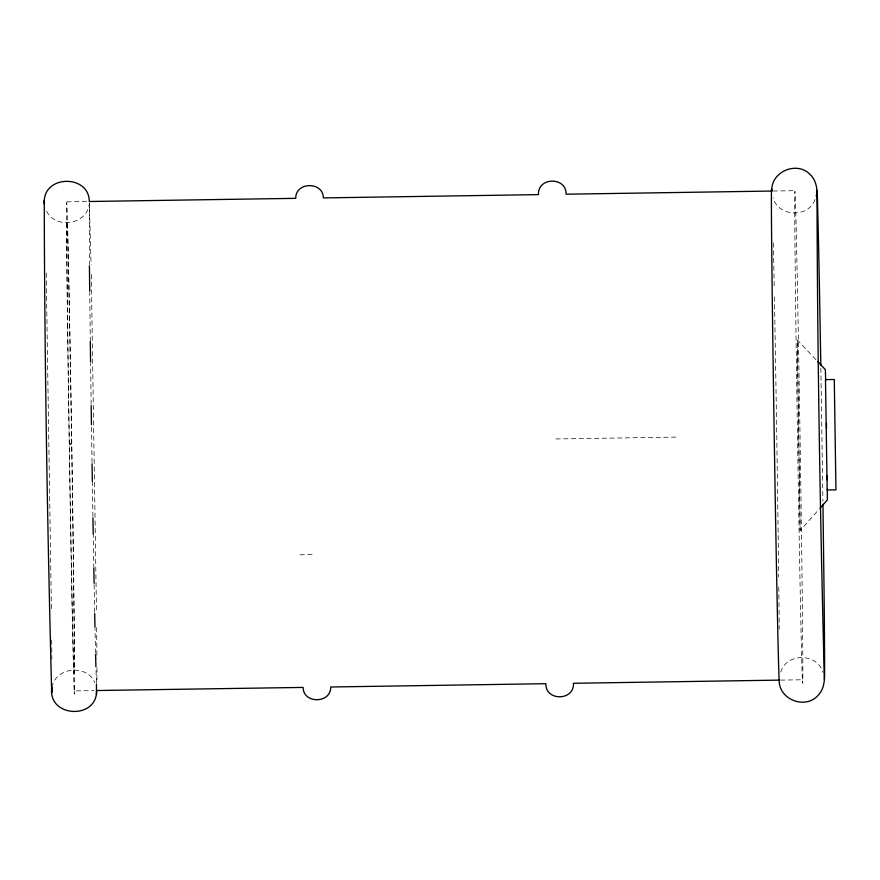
<?xml version="1.0" encoding="UTF-8"?>
<svg xmlns="http://www.w3.org/2000/svg" width="880" height="880" viewBox="0 0 880 880"><rect width="100%" height="100%" fill="white"/><g stroke="black" fill="none" stroke-linecap="round" stroke-linejoin="round"><path stroke-width="0.66" stroke-dasharray="4.4 3.3" d="M46.607 211.31C56.001 229.944 88.198 224.356 89.375 203.038L89.419 264.495M815.98 359.7L797.269 339.922L800.14 530.541L819.159 509.168M800.14 530.541L797.269 339.922M51.92 687.324C55.462 667.007 87.021 663.828 94.875 682.704M815.001 199.496C808.423 218.196 778.404 217.063 773.124 197.956M780.714 672.078C786.467 652.498 817.608 652.861 823.031 672.518M66.814 201.839L87.934 201.52M773.157 191.026L795.014 190.685M555.962 438.944L677.336 437.085M300.003 554.818L313.819 554.598M74.184 690.921A244.86 1.265 89.1 0 0 69.905 334.444A244.86 1.265 89.1 0 0 67.397 313.775A244.86 1.265 89.1 0 0 74.184 690.921L93.984 690.624M780.527 680.108L802.384 679.767A244.86 1.265 89.1 0 0 798.116 323.29A244.86 1.265 89.1 0 0 795.608 302.632A244.86 1.265 89.1 0 0 802.384 679.767M89.375 203.038L91.08 264.792M96.415 682.726L95.953 668.184M95.557 653.268L95.018 628.65M91.289 274.384L96.492 612.788M94.666 612.216L94.138 584.749M46.2 273.163L51.392 608.784M93.83 568.26L93.225 534.171M820.864 368.082L822.91 501.501M92.917 516.505L92.334 481.316M92.037 462.462L91.476 426.03M91.168 404.294L90.596 363.495M90.31 341.616L89.727 292.743M96.657 627.583L96.899 658.383M51.7 640.079L51.843 659.065M96.932 667.755L96.943 682.484M773.311 242.924A244.86 1.265 89.1 0 1 774.191 286.187M774.4 296.868A244.86 1.265 89.1 0 1 778.679 576.983M778.789 586.982A244.86 1.265 89.1 0 1 779.218 629.101M70.323 444.433L70.301 443.652L70.323 444.433M67.661 325.105A223.938 1.155 89.1 0 0 73.865 670.032A223.938 1.155 89.1 0 0 69.96 344.003A223.938 1.155 89.1 0 0 67.661 325.105"/><path stroke-width="1.32" d="M51.92 687.324C46.981 717.277 97.009 720.456 96.624 690.525L303.105 687.412C303.237 704.077 331.1 703.648 330.726 686.994L545.842 683.694C545.446 701.437 574.387 700.986 573.463 683.276L779.163 680.13C778.701 699.446 805.079 709.874 817.982 695.497C823.581 689.843 824.626 681.78 824.604 674.19C824.593 619.355 823.68 564.531 823.031 509.707L822.954 504.24M51.92 687.533L51.667 692.813C47.443 528.803 44.638 364.694 44.253 200.64C45.496 174.438 89.43 175.131 89.254 201.498L295.735 198.341C295.361 181.687 323.235 181.258 323.356 197.912L538.472 194.623C537.537 176.913 566.489 176.462 566.093 194.194L771.793 191.048C770.748 171.754 796.796 160.523 810.128 174.493C817.63 181.522 817.256 192.335 817.498 201.773C818.983 256.289 819.863 310.816 820.82 365.343M96.437 694.518L96.47 683.991M816.31 196.207L816.992 190.355C817.377 353.375 820.171 516.45 824.362 679.437M820.061 508.156L827.31 500.016L827.343 489.236M817.85 361.68L825.341 369.6L825.671 379.918M44.462 203.379L44.253 200.64L44.418 204.479M95.59 654.621L95.909 666.831M94.688 613.591L94.985 627.275M93.83 568.26L94.116 583.374M92.939 517.858L93.225 534.171M826.43 423.126L826.507 428.351M92.059 463.815L92.334 481.316M91.19 405.658L91.454 424.677M90.31 341.616L90.574 362.12M89.43 265.826L89.705 291.401M827.145 475.728L827.178 479.831M779.163 680.13A244.86 1.265 89.1 0 1 774.026 423.654A244.86 1.265 89.1 0 1 771.793 191.048M825.495 379.632L827.156 489.984L835.945 489.852L834.284 379.489L825.495 379.632"/></g></svg>
